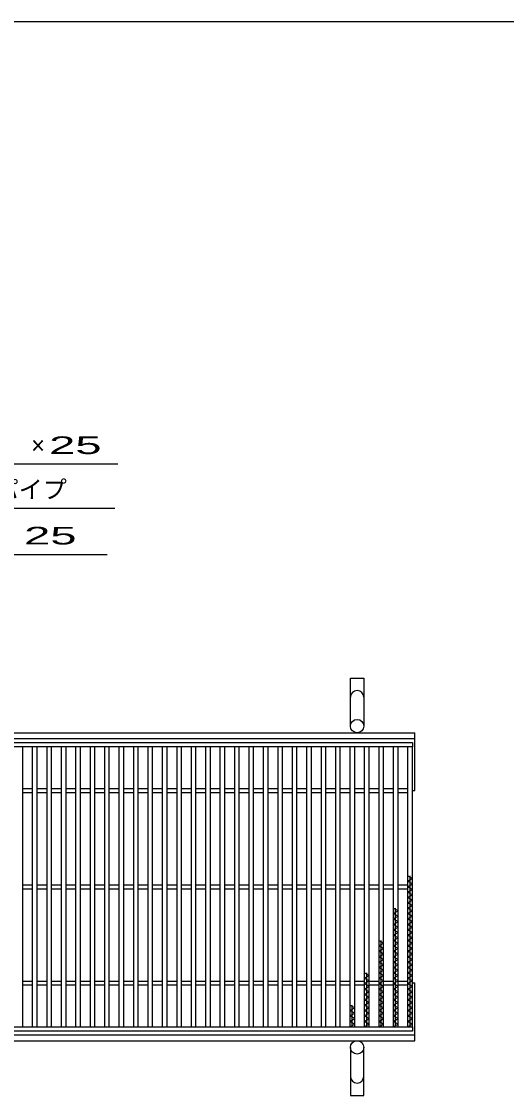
# Model space of a CAD drawing. Units: millimetres, scale not verified. Extents: x -1820 to 1717, y -1285 to 1045.
# Drawn here: x -853 to -349, y -71 to 1045 of the extents above; entities that cross this region are included whole.
import ezdxf
from ezdxf.enums import TextEntityAlignment as Align

# ---------------------------------------------------------------- set-up
doc = ezdxf.new("R2010")
doc.units = ezdxf.units.MM
doc.header["$LTSCALE"] = 10
for name, color, linetype, lineweight in [('0_2', 150, 'Continuous', 25), ('16', 3, 'Continuous', 25), ('19', 6, 'Continuous', 25), ('22', 4, 'Continuous', 25)]:
    doc.layers.add(name, color=color, linetype=linetype, lineweight=lineweight)
doc.styles.add('ベクトル', font='')
doc.styles.get('ベクトル').set_extended_font_data('ベクトル')

msp = doc.modelspace()

# ---------------------------------------------------------------- linework, layer by layer
at = {"layer": '0_2'}
msp.add_line((-1751.9, 1045.1), (1708.1, 1045.1), dxfattribs=at)
at = {"layer": '16'}
for p, q in [((-1441.9, 295.6), (-446.9, 295.6)), ((-446.9, 291.1), (-1441.9, 291.1)), ((-851.9, 291.1), (-856.9, 291.1)), ((-851.9, 0.1), (-851.9, 291.1)), ((-841.9, 291.1), (-841.9, 0.1)), ((-836.9, 291.1), (-841.9, 291.1)), ((-836.9, 0.1), (-836.9, 291.1)), ((-826.9, 291.1), (-826.9, 0.1)), ((-821.9, 291.1), (-826.9, 291.1)), ((-821.9, 0.1), (-821.9, 291.1)), ((-811.9, 291.1), (-811.9, 0.1)), ((-806.9, 291.1), (-811.9, 291.1)), ((-806.9, 0.1), (-806.9, 291.1)), ((-796.9, 291.1), (-796.9, 0.1)), ((-791.9, 291.1), (-796.9, 291.1)), ((-791.9, 0.1), (-791.9, 291.1)), ((-781.9, 291.1), (-781.9, 0.1)), ((-776.9, 291.1), (-781.9, 291.1)), ((-776.9, 0.1), (-776.9, 291.1)), ((-766.9, 291.1), (-766.9, 0.1)), ((-761.9, 291.1), (-766.9, 291.1)), ((-761.9, 0.1), (-761.9, 291.1)), ((-751.9, 291.1), (-751.9, 0.1)), ((-746.9, 291.1), (-751.9, 291.1)), ((-746.9, 0.1), (-746.9, 291.1)), ((-736.9, 291.1), (-736.9, 0.1)), ((-731.9, 291.1), (-736.9, 291.1)), ((-731.9, 0.1), (-731.9, 291.1)), ((-721.9, 291.1), (-721.9, 0.1)), ((-716.9, 291.1), (-721.9, 291.1)), ((-716.9, 0.1), (-716.9, 291.1)), ((-706.9, 291.1), (-706.9, 0.1)), ((-701.9, 291.1), (-706.9, 291.1)), ((-701.9, 0.1), (-701.9, 291.1)), ((-691.9, 291.1), (-691.9, 0.1)), ((-686.9, 291.1), (-691.9, 291.1)), ((-686.9, 0.1), (-686.9, 291.1)), ((-676.9, 291.1), (-676.9, 0.1)), ((-671.9, 291.1), (-676.9, 291.1)), ((-671.9, 0.1), (-671.9, 291.1)), ((-661.9, 291.1), (-661.9, 0.1)), ((-656.9, 291.1), (-661.9, 291.1)), ((-656.9, 0.1), (-656.9, 291.1)), ((-646.9, 291.1), (-646.9, 0.1)), ((-641.9, 291.1), (-646.9, 291.1)), ((-641.9, 0.1), (-641.9, 291.1)), ((-631.9, 291.1), (-631.9, 0.1)), ((-626.9, 291.1), (-631.9, 291.1)), ((-626.9, 0.1), (-626.9, 291.1)), ((-616.9, 291.1), (-616.9, 0.1)), ((-611.9, 291.1), (-616.9, 291.1)), ((-611.9, 0.1), (-611.9, 291.1)), ((-601.9, 291.1), (-601.9, 0.1)), ((-596.9, 291.1), (-601.9, 291.1)), ((-596.9, 0.1), (-596.9, 291.1)), ((-586.9, 291.1), (-586.9, 0.1)), ((-581.9, 291.1), (-586.9, 291.1)), ((-581.9, 0.1), (-581.9, 291.1)), ((-571.9, 291.1), (-571.9, 0.1)), ((-566.9, 291.1), (-571.9, 291.1)), ((-566.9, 0.1), (-566.9, 291.1)), ((-556.9, 291.1), (-556.9, 0.1)), ((-551.9, 291.1), (-556.9, 291.1)), ((-551.9, 0.1), (-551.9, 291.1)), ((-541.9, 291.1), (-541.9, 0.1)), ((-536.9, 291.1), (-541.9, 291.1)), ((-536.9, 0.1), (-536.9, 291.1)), ((-526.9, 291.1), (-526.9, 0.1)), ((-521.9, 291.1), (-526.9, 291.1)), ((-521.9, 0.1), (-521.9, 291.1)), ((-511.9, 291.1), (-511.9, 0.1)), ((-506.9, 291.1), (-511.9, 291.1)), ((-506.9, 0.1), (-506.9, 291.1)), ((-496.9, 291.1), (-496.9, 0.1)), ((-491.9, 291.1), (-496.9, 291.1)), ((-491.9, 0.1), (-491.9, 291.1)), ((-481.9, 291.1), (-481.9, 0.1)), ((-476.9, 291.1), (-481.9, 291.1)), ((-476.9, 0.1), (-476.9, 291.1)), ((-466.9, 291.1), (-466.9, 0.1)), ((-461.9, 291.1), (-466.9, 291.1)), ((-461.9, 0.1), (-461.9, 291.1)), ((-451.9, 291.1), (-451.9, 0.1)), ((-446.9, 291.1), (-451.9, 291.1)), ((-446.9, 295.6), (-446.9, 291.1)), ((-446.9, 0.1), (-446.9, 291.1)), ((-851.9, 247.6), (-841.9, 247.6)), ((-836.9, 247.6), (-826.9, 247.6)), ((-821.9, 247.6), (-811.9, 247.6)), ((-806.9, 247.6), (-796.9, 247.6)), ((-791.9, 247.6), (-781.9, 247.6)), ((-776.9, 247.6), (-766.9, 247.6)), ((-761.9, 247.6), (-751.9, 247.6)), ((-746.9, 247.6), (-736.9, 247.6)), ((-731.9, 247.6), (-721.9, 247.6)), ((-716.9, 247.6), (-706.9, 247.6)), ((-701.9, 247.6), (-691.9, 247.6)), ((-686.9, 247.6), (-676.9, 247.6)), ((-671.9, 247.6), (-661.9, 247.6)), ((-656.9, 247.6), (-646.9, 247.6)), ((-641.9, 247.6), (-631.9, 247.6)), ((-626.9, 247.6), (-616.9, 247.6)), ((-611.9, 247.6), (-601.9, 247.6)), ((-596.9, 247.6), (-586.9, 247.6)), ((-581.9, 247.6), (-571.9, 247.6)), ((-566.9, 247.6), (-556.9, 247.6)), ((-551.9, 247.6), (-541.9, 247.6)), ((-536.9, 247.6), (-526.9, 247.6)), ((-521.9, 247.6), (-511.9, 247.6)), ((-506.9, 247.6), (-496.9, 247.6)), ((-491.9, 247.6), (-481.9, 247.6)), ((-476.9, 247.6), (-466.9, 247.6)), ((-461.9, 247.6), (-451.9, 247.6)), ((-851.9, 243.6), (-841.9, 243.6)), ((-836.9, 243.6), (-826.9, 243.6)), ((-821.9, 243.6), (-811.9, 243.6)), ((-806.9, 243.6), (-796.9, 243.6)), ((-791.9, 243.6), (-781.9, 243.6)), ((-776.9, 243.6), (-766.9, 243.6)), ((-761.9, 243.6), (-751.9, 243.6)), ((-746.9, 243.6), (-736.9, 243.6)), ((-731.9, 243.6), (-721.9, 243.6)), ((-716.9, 243.6), (-706.9, 243.6)), ((-701.9, 243.6), (-691.9, 243.6)), ((-686.9, 243.6), (-676.9, 243.6)), ((-671.9, 243.6), (-661.9, 243.6)), ((-656.9, 243.6), (-646.9, 243.6)), ((-641.9, 243.6), (-631.9, 243.6)), ((-626.9, 243.6), (-616.9, 243.6)), ((-611.9, 243.6), (-601.9, 243.6)), ((-596.9, 243.6), (-586.9, 243.6)), ((-581.9, 243.6), (-571.9, 243.6)), ((-566.9, 243.6), (-556.9, 243.6)), ((-551.9, 243.6), (-541.9, 243.6)), ((-536.9, 243.6), (-526.9, 243.6)), ((-521.9, 243.6), (-511.9, 243.6)), ((-506.9, 243.6), (-496.9, 243.6)), ((-491.9, 243.6), (-481.9, 243.6)), ((-476.9, 243.6), (-466.9, 243.6)), ((-461.9, 243.6), (-451.9, 243.6)), ((-446.9, 154.1), (-451.9, 156.9)), ((-449.4, 0.1), (-449.4, 156.9)), ((-851.9, 147.6), (-841.9, 147.6)), ((-836.9, 147.6), (-826.9, 147.6)), ((-821.9, 147.6), (-811.9, 147.6)), ((-806.9, 147.6), (-796.9, 147.6)), ((-791.9, 147.6), (-781.9, 147.6)), ((-776.9, 147.6), (-766.9, 147.6)), ((-761.9, 147.6), (-751.9, 147.6)), ((-746.9, 147.6), (-736.9, 147.6)), ((-731.9, 147.6), (-721.9, 147.6)), ((-716.9, 147.6), (-706.9, 147.6)), ((-701.9, 147.6), (-691.9, 147.6)), ((-686.9, 147.6), (-676.9, 147.6)), ((-671.9, 147.6), (-661.9, 147.6)), ((-656.9, 147.6), (-646.9, 147.6)), ((-641.9, 147.6), (-631.9, 147.6)), ((-626.9, 147.6), (-616.9, 147.6)), ((-611.9, 147.6), (-601.9, 147.6)), ((-596.9, 147.6), (-586.9, 147.6)), ((-581.9, 147.6), (-571.9, 147.6)), ((-566.9, 147.6), (-556.9, 147.6)), ((-551.9, 147.6), (-541.9, 147.6)), ((-536.9, 147.6), (-526.9, 147.6)), ((-521.9, 147.6), (-511.9, 147.6)), ((-506.9, 147.6), (-496.9, 147.6)), ((-491.9, 147.6), (-481.9, 147.6)), ((-476.9, 147.6), (-466.9, 147.6)), ((-461.9, 147.6), (-451.9, 147.6)), ((-451.9, 151.3), (-446.9, 154.1)), ((-446.9, 148.5), (-451.9, 151.3)), ((-451.9, 145.7), (-446.9, 148.5)), ((-446.9, 142.9), (-451.9, 145.7)), ((-851.9, 143.6), (-841.9, 143.6)), ((-836.9, 143.6), (-826.9, 143.6)), ((-821.9, 143.6), (-811.9, 143.6)), ((-806.9, 143.6), (-796.9, 143.6)), ((-791.9, 143.6), (-781.9, 143.6)), ((-776.9, 143.6), (-766.9, 143.6)), ((-761.9, 143.6), (-751.9, 143.6)), ((-746.9, 143.6), (-736.9, 143.6)), ((-731.9, 143.6), (-721.9, 143.6)), ((-716.9, 143.6), (-706.9, 143.6)), ((-701.9, 143.6), (-691.9, 143.6)), ((-686.9, 143.6), (-676.9, 143.6)), ((-671.9, 143.6), (-661.9, 143.6)), ((-656.9, 143.6), (-646.9, 143.6)), ((-641.9, 143.6), (-631.9, 143.6)), ((-626.9, 143.6), (-616.9, 143.6)), ((-611.9, 143.6), (-601.9, 143.6)), ((-596.9, 143.6), (-586.9, 143.6)), ((-581.9, 143.6), (-571.9, 143.6)), ((-566.9, 143.6), (-556.9, 143.6)), ((-551.9, 143.6), (-541.9, 143.6)), ((-536.9, 143.6), (-526.9, 143.6)), ((-521.9, 143.6), (-511.9, 143.6)), ((-506.9, 143.6), (-496.9, 143.6)), ((-491.9, 143.6), (-481.9, 143.6)), ((-476.9, 143.6), (-466.9, 143.6)), ((-461.9, 143.6), (-451.9, 143.6)), ((-451.9, 140.1), (-446.9, 142.9)), ((-446.9, 137.3), (-451.9, 140.1)), ((-451.9, 134.5), (-446.9, 137.3)), ((-446.9, 131.7), (-451.9, 134.5)), ((-461.9, 120.5), (-466.9, 123.3)), ((-464.4, 0.1), (-464.4, 123.3)), ((-451.9, 128.9), (-446.9, 131.7)), ((-446.9, 126.1), (-451.9, 128.9)), ((-451.9, 123.3), (-446.9, 126.1)), ((-446.9, 120.5), (-451.9, 123.3)), ((-466.9, 117.7), (-461.9, 120.5)), ((-461.9, 114.9), (-466.9, 117.7)), ((-466.9, 112.1), (-461.9, 114.9)), ((-461.9, 109.3), (-466.9, 112.1)), ((-451.9, 117.7), (-446.9, 120.5)), ((-446.9, 114.9), (-451.9, 117.7)), ((-451.9, 112.1), (-446.9, 114.9)), ((-446.9, 109.3), (-451.9, 112.1)), ((-466.9, 106.5), (-461.9, 109.3)), ((-461.9, 103.7), (-466.9, 106.5)), ((-466.9, 100.9), (-461.9, 103.7)), ((-461.9, 98.1), (-466.9, 100.9)), ((-451.9, 106.5), (-446.9, 109.3)), ((-446.9, 103.7), (-451.9, 106.5)), ((-451.9, 100.9), (-446.9, 103.7)), ((-446.9, 98.1), (-451.9, 100.9)), ((-476.9, 86.9), (-481.9, 89.7)), ((-479.4, 0.1), (-479.4, 89.7)), ((-466.9, 95.3), (-461.9, 98.1)), ((-461.9, 92.5), (-466.9, 95.3)), ((-466.9, 89.7), (-461.9, 92.5)), ((-461.9, 86.9), (-466.9, 89.7)), ((-451.9, 95.3), (-446.9, 98.1)), ((-446.9, 92.5), (-451.9, 95.3)), ((-451.9, 89.7), (-446.9, 92.5)), ((-446.9, 86.9), (-451.9, 89.7)), ((-481.9, 84.1), (-476.9, 86.9)), ((-476.9, 81.3), (-481.9, 84.1)), ((-481.9, 78.5), (-476.9, 81.3)), ((-476.9, 75.7), (-481.9, 78.5)), ((-466.9, 84.1), (-461.9, 86.9)), ((-461.9, 81.3), (-466.9, 84.1)), ((-466.9, 78.5), (-461.9, 81.3)), ((-461.9, 75.7), (-466.9, 78.5)), ((-451.9, 84.1), (-446.9, 86.9)), ((-446.9, 81.3), (-451.9, 84.1)), ((-451.9, 78.5), (-446.9, 81.3)), ((-446.9, 75.7), (-451.9, 78.5)), ((-481.9, 72.9), (-476.9, 75.7)), ((-476.9, 70.1), (-481.9, 72.9)), ((-481.9, 67.3), (-476.9, 70.1)), ((-476.9, 64.5), (-481.9, 67.3)), ((-466.9, 72.9), (-461.9, 75.7)), ((-461.9, 70.1), (-466.9, 72.9)), ((-466.9, 67.3), (-461.9, 70.1)), ((-461.9, 64.5), (-466.9, 67.3)), ((-451.9, 72.9), (-446.9, 75.7)), ((-446.9, 70.1), (-451.9, 72.9)), ((-451.9, 67.3), (-446.9, 70.1)), ((-446.9, 64.5), (-451.9, 67.3)), ((-491.9, 53.3), (-496.9, 56.1)), ((-494.4, 0.1), (-494.4, 56.1)), ((-481.9, 61.7), (-476.9, 64.5)), ((-476.9, 58.9), (-481.9, 61.7)), ((-481.9, 56.1), (-476.9, 58.9)), ((-476.9, 53.3), (-481.9, 56.1)), ((-466.9, 61.7), (-461.9, 64.5)), ((-461.9, 58.9), (-466.9, 61.7)), ((-466.9, 56.1), (-461.9, 58.9)), ((-461.9, 53.3), (-466.9, 56.1)), ((-451.9, 61.7), (-446.9, 64.5)), ((-446.9, 58.9), (-451.9, 61.7)), ((-451.9, 56.1), (-446.9, 58.9)), ((-446.9, 53.3), (-451.9, 56.1)), ((-851.9, 47.6), (-841.9, 47.6)), ((-836.9, 47.6), (-826.9, 47.6)), ((-821.9, 47.6), (-811.9, 47.6)), ((-806.9, 47.6), (-796.9, 47.6)), ((-791.9, 47.6), (-781.9, 47.6)), ((-776.9, 47.6), (-766.9, 47.6)), ((-761.9, 47.6), (-751.9, 47.6)), ((-746.9, 47.6), (-736.9, 47.6)), ((-731.9, 47.6), (-721.9, 47.6)), ((-716.9, 47.6), (-706.9, 47.6)), ((-701.9, 47.6), (-691.9, 47.6)), ((-686.9, 47.6), (-676.9, 47.6)), ((-671.9, 47.6), (-661.9, 47.6)), ((-656.9, 47.6), (-646.9, 47.6)), ((-641.9, 47.6), (-631.9, 47.6)), ((-626.9, 47.6), (-616.9, 47.6)), ((-611.9, 47.6), (-601.9, 47.6)), ((-596.9, 47.6), (-586.9, 47.6)), ((-581.9, 47.6), (-571.9, 47.6)), ((-566.9, 47.6), (-556.9, 47.6)), ((-551.9, 47.6), (-541.9, 47.6)), ((-536.9, 47.6), (-526.9, 47.6)), ((-521.9, 47.6), (-511.9, 47.6)), ((-506.9, 47.6), (-496.9, 47.6)), ((-496.9, 50.5), (-491.9, 53.3)), ((-491.9, 47.7), (-496.9, 50.5)), ((-496.9, 44.9), (-491.9, 47.7)), ((-491.9, 42.1), (-496.9, 44.9)), ((-491.9, 47.6), (-481.9, 47.6)), ((-481.9, 50.5), (-476.9, 53.3)), ((-476.9, 47.7), (-481.9, 50.5)), ((-481.9, 44.9), (-476.9, 47.7)), ((-476.9, 42.1), (-481.9, 44.9)), ((-476.9, 47.6), (-466.9, 47.6)), ((-466.9, 50.5), (-461.9, 53.3)), ((-461.9, 47.7), (-466.9, 50.5)), ((-466.9, 44.9), (-461.9, 47.7)), ((-461.9, 42.1), (-466.9, 44.9)), ((-461.9, 47.6), (-451.9, 47.6)), ((-451.9, 50.5), (-446.9, 53.3)), ((-446.9, 47.7), (-451.9, 50.5)), ((-451.9, 44.9), (-446.9, 47.7)), ((-446.9, 42.1), (-451.9, 44.9)), ((-851.9, 43.6), (-841.9, 43.6)), ((-836.9, 43.6), (-826.9, 43.6)), ((-821.9, 43.6), (-811.9, 43.6)), ((-806.9, 43.6), (-796.9, 43.6)), ((-791.9, 43.6), (-781.9, 43.6)), ((-776.9, 43.6), (-766.9, 43.6)), ((-761.9, 43.6), (-751.9, 43.6)), ((-746.9, 43.6), (-736.9, 43.6)), ((-731.9, 43.6), (-721.9, 43.6)), ((-716.9, 43.6), (-706.9, 43.6)), ((-701.9, 43.6), (-691.9, 43.6)), ((-686.9, 43.6), (-676.9, 43.6)), ((-671.9, 43.6), (-661.9, 43.6)), ((-656.9, 43.6), (-646.9, 43.6)), ((-641.9, 43.6), (-631.9, 43.6)), ((-626.9, 43.6), (-616.9, 43.6)), ((-611.9, 43.6), (-601.9, 43.6)), ((-596.9, 43.6), (-586.9, 43.6)), ((-581.9, 43.6), (-571.9, 43.6)), ((-566.9, 43.6), (-556.9, 43.6)), ((-551.9, 43.6), (-541.9, 43.6)), ((-536.9, 43.6), (-526.9, 43.6)), ((-521.9, 43.6), (-511.9, 43.6)), ((-506.9, 43.6), (-496.9, 43.6)), ((-496.9, 39.3), (-491.9, 42.1)), ((-491.9, 36.5), (-496.9, 39.3)), ((-496.9, 33.7), (-491.9, 36.5)), ((-491.9, 30.9), (-496.9, 33.7)), ((-491.9, 43.6), (-481.9, 43.6)), ((-481.9, 39.3), (-476.9, 42.1)), ((-476.9, 36.5), (-481.9, 39.3)), ((-481.9, 33.7), (-476.9, 36.5)), ((-476.9, 30.9), (-481.9, 33.7)), ((-476.9, 43.6), (-466.9, 43.6)), ((-466.9, 39.3), (-461.9, 42.1)), ((-461.9, 36.5), (-466.9, 39.3)), ((-466.9, 33.7), (-461.9, 36.5)), ((-461.9, 30.9), (-466.9, 33.7)), ((-461.9, 43.6), (-451.9, 43.6)), ((-451.9, 39.3), (-446.9, 42.1)), ((-446.9, 36.5), (-451.9, 39.3)), ((-451.9, 33.7), (-446.9, 36.5)), ((-446.9, 30.9), (-451.9, 33.7)), ((-506.9, 19.7), (-511.9, 22.5)), ((-509.4, 0.1), (-509.4, 22.5)), ((-496.9, 28.1), (-491.9, 30.9)), ((-491.9, 25.3), (-496.9, 28.1)), ((-496.9, 22.5), (-491.9, 25.3)), ((-491.9, 19.7), (-496.9, 22.5)), ((-481.9, 28.1), (-476.9, 30.9)), ((-476.9, 25.3), (-481.9, 28.1)), ((-481.9, 22.5), (-476.9, 25.3)), ((-476.9, 19.7), (-481.9, 22.5)), ((-466.9, 28.1), (-461.9, 30.9)), ((-461.9, 25.3), (-466.9, 28.1)), ((-466.9, 22.5), (-461.9, 25.3)), ((-461.9, 19.7), (-466.9, 22.5)), ((-451.9, 28.1), (-446.9, 30.9)), ((-446.9, 25.3), (-451.9, 28.1)), ((-451.9, 22.5), (-446.9, 25.3)), ((-446.9, 19.7), (-451.9, 22.5)), ((-511.9, 16.9), (-506.9, 19.7)), ((-506.9, 14.1), (-511.9, 16.9)), ((-511.9, 11.3), (-506.9, 14.1)), ((-506.9, 8.5), (-511.9, 11.3)), ((-496.9, 16.9), (-491.9, 19.7)), ((-491.9, 14.1), (-496.9, 16.9)), ((-496.9, 11.3), (-491.9, 14.1)), ((-491.9, 8.5), (-496.9, 11.3)), ((-481.9, 16.9), (-476.9, 19.7)), ((-476.9, 14.1), (-481.9, 16.9)), ((-481.9, 11.3), (-476.9, 14.1)), ((-476.9, 8.5), (-481.9, 11.3)), ((-466.9, 16.9), (-461.9, 19.7)), ((-461.9, 14.1), (-466.9, 16.9)), ((-466.9, 11.3), (-461.9, 14.1)), ((-461.9, 8.5), (-466.9, 11.3)), ((-451.9, 16.9), (-446.9, 19.7)), ((-446.9, 14.1), (-451.9, 16.9)), ((-451.9, 11.3), (-446.9, 14.1)), ((-446.9, 8.5), (-451.9, 11.3)), ((-1441.9, 0.1), (-446.9, 0.1)), ((-856.9, 0.1), (-851.9, 0.1)), ((-841.9, 0.1), (-836.9, 0.1)), ((-826.9, 0.1), (-821.9, 0.1)), ((-811.9, 0.1), (-806.9, 0.1)), ((-796.9, 0.1), (-791.9, 0.1)), ((-781.9, 0.1), (-776.9, 0.1)), ((-766.9, 0.1), (-761.9, 0.1)), ((-751.9, 0.1), (-746.9, 0.1)), ((-736.9, 0.1), (-731.9, 0.1)), ((-721.9, 0.1), (-716.9, 0.1)), ((-706.9, 0.1), (-701.9, 0.1)), ((-691.9, 0.1), (-686.9, 0.1)), ((-676.9, 0.1), (-671.9, 0.1)), ((-661.9, 0.1), (-656.9, 0.1)), ((-646.9, 0.1), (-641.9, 0.1)), ((-631.9, 0.1), (-626.9, 0.1)), ((-616.9, 0.1), (-611.9, 0.1)), ((-601.9, 0.1), (-596.9, 0.1)), ((-586.9, 0.1), (-581.9, 0.1)), ((-571.9, 0.1), (-566.9, 0.1)), ((-556.9, 0.1), (-551.9, 0.1)), ((-541.9, 0.1), (-536.9, 0.1)), ((-526.9, 0.1), (-521.9, 0.1)), ((-511.9, 5.7), (-506.9, 8.5)), ((-506.9, 2.9), (-511.9, 5.7)), ((-511.9, 0.1), (-506.9, 2.9)), ((-511.9, 0.1), (-506.9, 0.1)), ((-496.9, 5.7), (-491.9, 8.5)), ((-491.9, 2.9), (-496.9, 5.7)), ((-496.9, 0.1), (-491.9, 2.9)), ((-496.9, 0.1), (-491.9, 0.1)), ((-481.9, 5.7), (-476.9, 8.5)), ((-476.9, 2.9), (-481.9, 5.7)), ((-481.9, 0.1), (-476.9, 2.9)), ((-481.9, 0.1), (-476.9, 0.1)), ((-466.9, 5.7), (-461.9, 8.5)), ((-461.9, 2.9), (-466.9, 5.7)), ((-466.9, 0.1), (-461.9, 2.9)), ((-466.9, 0.1), (-461.9, 0.1)), ((-451.9, 5.7), (-446.9, 8.5)), ((-446.9, 2.9), (-451.9, 5.7)), ((-451.9, 0.1), (-446.9, 2.9)), ((-451.9, 0.1), (-446.9, 0.1)), ((-446.9, 0.1), (-446.9, -4.4)), ((-446.9, -4.4), (-1441.9, -4.4))]:
    msp.add_line(p, q, dxfattribs=at)
at = {"layer": '19'}
for p, q in [((-511.4, 312.6), (-511.4, 362.6)), ((-511.4, 362.6), (-497.4, 362.6)), ((-497.4, 362.6), (-497.4, 312.6)), ((-1444.4, 305.6), (-444.4, 305.6)), ((-444.4, 245.6), (-444.4, 305.6)), ((-1444.4, 299.6), (-444.4, 299.6)), ((-446.9, 245.6), (-444.4, 245.6)), ((-446.9, 45.6), (-444.4, 45.6)), ((-444.4, -14.4), (-444.4, 45.6)), ((-1444.4, -8.4), (-444.4, -8.4)), ((-1444.4, -14.4), (-444.4, -14.4)), ((-511.4, -21.4), (-511.4, -71.4)), ((-497.4, -71.4), (-497.4, -21.4)), ((-511.4, -71.4), (-497.4, -71.4))]:
    msp.add_line(p, q, dxfattribs=at)
for centre in [(-504.4, 312.6), (-504.4, -21.4)]:
    msp.add_circle(centre, 7, dxfattribs=at)
for centre, start, end in [((-504.4, 342.6), 0, 180), ((-504.4, -51.4), 180, 0)]:
    msp.add_arc(centre, 7, start, end, dxfattribs=at)
at = {"layer": '22'}
for p, q in [((-1213.2, 585.1), (-753.1, 585.1)), ((-1196.2, 539.1), (-756.1, 539.1)), ((-1184.2, 491.1), (-764.1, 491.1))]:
    msp.add_line(p, q, dxfattribs=at)

# ---------------------------------------------------------------- texts
at = {"layer": '22', "color": 2, "style": 'ベクトル'}
for s, height, p in [('×', 18.3, (-843.1, 604.6)), ('絞りパイプ', 18.33, (-931.1, 558.6))]:
    msp.add_text(s, height=height, dxfattribs=at).set_placement(p, align=Align.MIDDLE_LEFT)
at = {"layer": '22', "color": 2, "style": 'ベクトル', "width": 2}
for p in [(-838.1, 604.6), (-864.1, 510.6)]:
    msp.add_text(' 25 ', height=18.33, dxfattribs=at).set_placement(p, align=Align.MIDDLE_LEFT)

doc.saveas('drawing.dxf')
